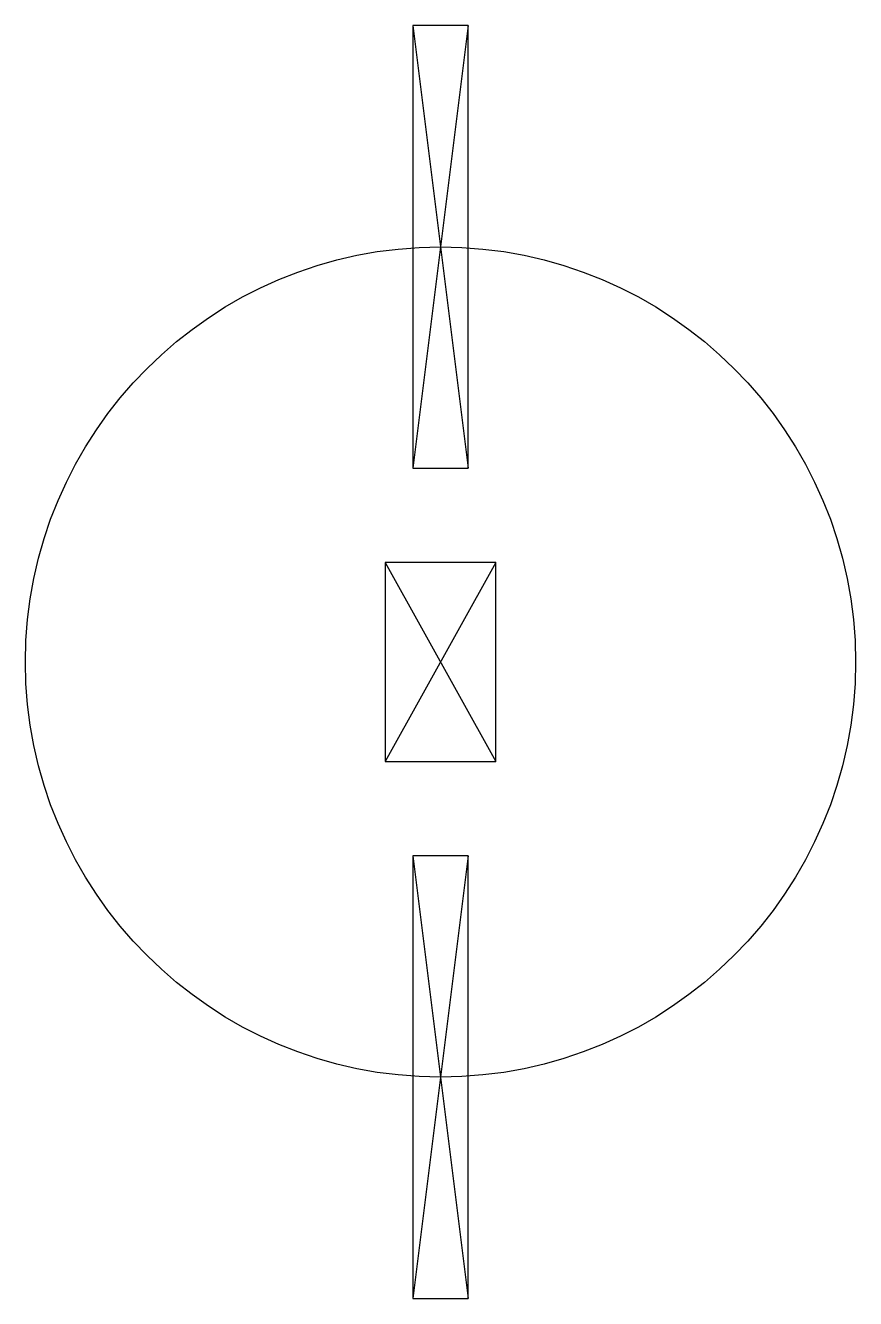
# Model space of a CAD drawing. Header units: millimetres. Extents: x -38 to 38, y -58 to 58.
import ezdxf

# ---------------------------------------------------------------- set-up
doc = ezdxf.new("R2010")
doc.units = ezdxf.units.MM
doc.layers.get('0').update_dxf_attribs({"linetype": 'CONTINUOUS'})

msp = doc.modelspace()

# ---------------------------------------------------------------- linework, layer by layer
for p, q in [((2.5, 57.5), (-2.5, 57.5)), ((-2.5, 57.5), (-2.5, 17.5)), ((2.5, 57.5), (-2.5, 17.5)), ((-2.5, 57.5), (2.5, 17.5)), ((2.5, 17.5), (2.5, 57.5)), ((-2.5, 17.5), (2.5, 17.5)), ((5, 9), (-5, 9)), ((-5, 9), (-5, -9)), ((5, 9), (-5, -9)), ((-5, 9), (5, -9)), ((5, -9), (5, 9)), ((-5, -9), (5, -9)), ((2.5, -17.5), (-2.5, -17.5)), ((-2.5, -17.5), (-2.5, -57.5)), ((2.5, -17.5), (-2.5, -57.5)), ((-2.5, -17.5), (2.5, -57.5)), ((2.5, -57.5), (2.5, -17.5)), ((-2.5, -57.5), (2.5, -57.5))]:
    msp.add_line(p, q)
msp.add_circle((0, 0), 37.5)

doc.saveas('drawing.dxf')
